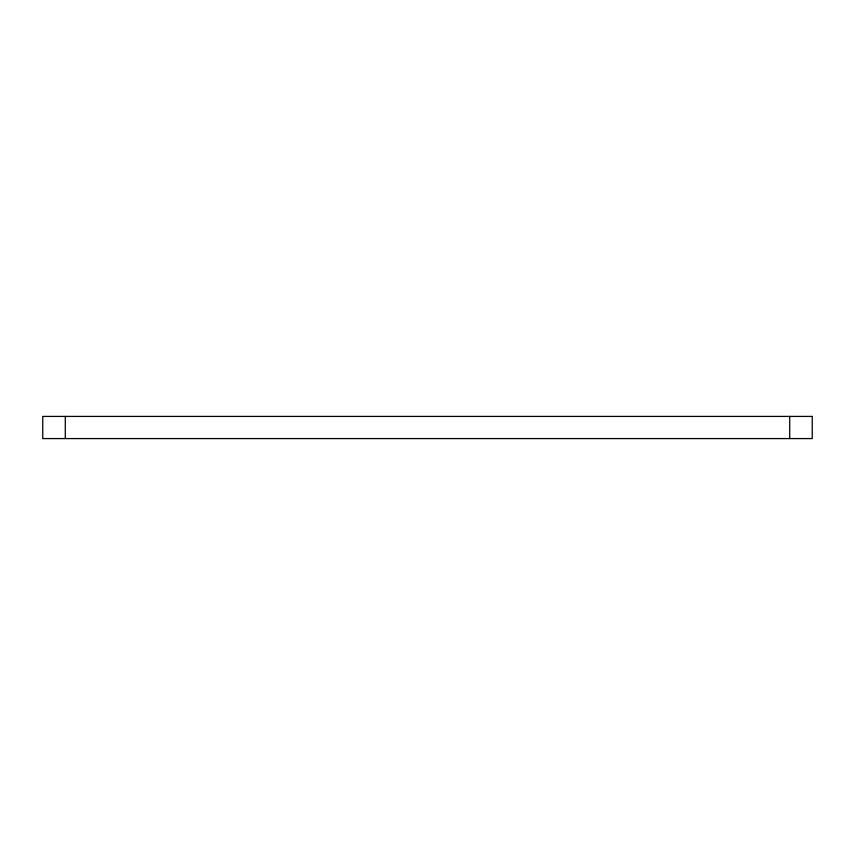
<?xml version="1.0" encoding="UTF-8"?>
<svg xmlns="http://www.w3.org/2000/svg" width="855" height="855" viewBox="0 0 855 855"><rect width="100%" height="100%" fill="white"/><g stroke="black" fill="none" stroke-linecap="round" stroke-linejoin="round"><path stroke-width="1.28" d="M789.71 416.417L789.71 438.583M65.29 416.417L65.29 438.583M812.25 416.417L42.75 416.417L42.75 438.583L812.25 438.583L812.25 416.417"/></g></svg>
